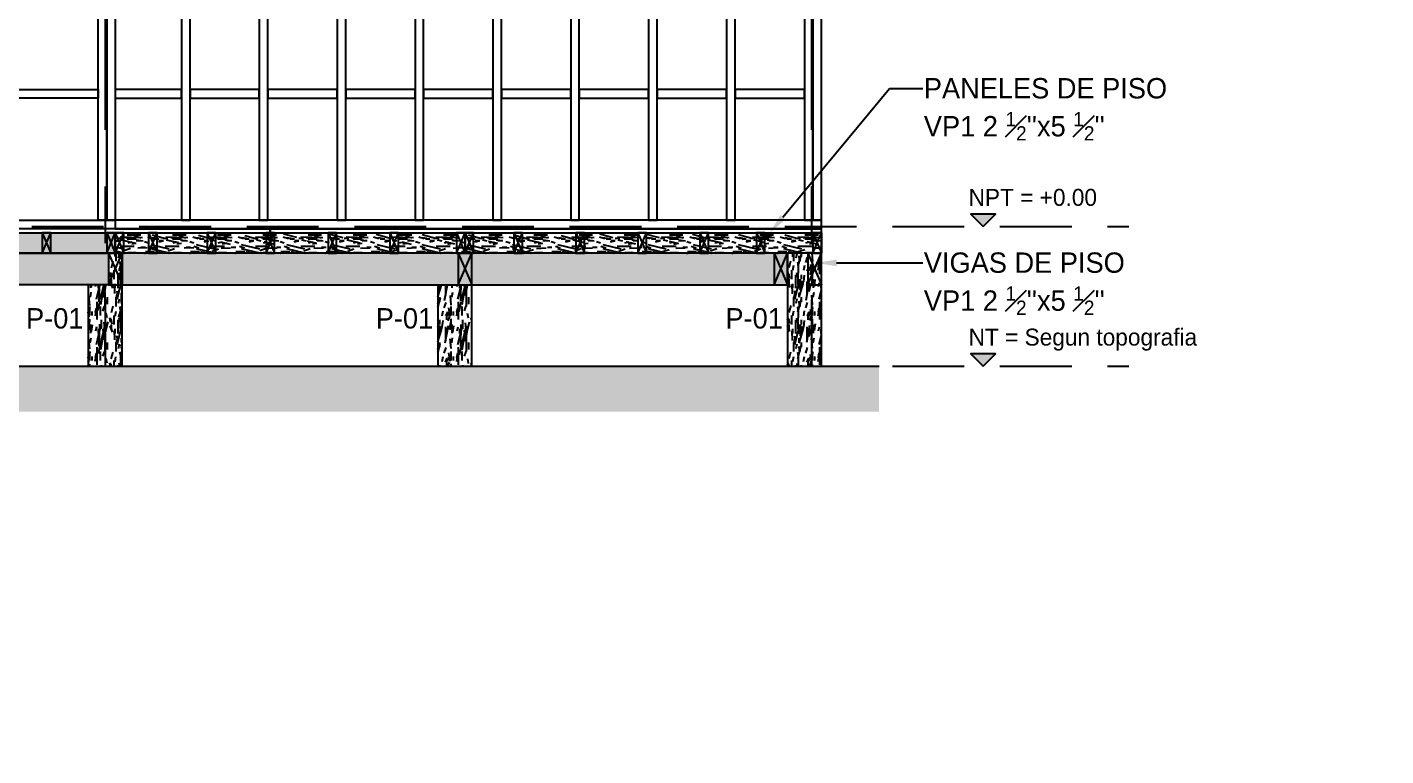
# Model space of a CAD drawing. Header units: millimetres. Extents: x 19438 to 19711, y 4351 to 4752.
# Drawn here: x 19480.46 to 19486.47, y 4496.23 to 4499.46 of the extents above; entities that cross this region are included whole.
import ezdxf
from ezdxf import colors
from ezdxf.entities.mleader import LeaderData, LeaderLine
from ezdxf.math import Vec2, Vec3

# ---------------------------------------------------------------- set-up
doc = ezdxf.new("R2010")
doc.units = ezdxf.units.MM
doc.set_wipeout_variables(frame=1)
doc.linetypes.add('CENTER', pattern=[2, 1.25, -0.25, 0.25, -0.25])
doc.linetypes.add('HIDDEN2', pattern=[4.7625, 3.175, -1.5875])
for name, color, linetype in [('0 @ 0.5', 7, 'Continuous'), ('cotas', 1, 'Continuous'), ('cotas @ 500', 1, 'Continuous'), ('EJES', 2, 'CENTER'), ('NIVELES', 2, 'Continuous'), ('NIVELES @ 0.5', 2, 'Continuous'), ('PANELES PARED', 2, 'Continuous'), ('PILOTES', 2, 'Continuous'), ('TEXTO @ 0.5', 2, 'Continuous'), ('VIGAS DE PISO', 2, 'Continuous')]:
    doc.layers.add(name, color=color, linetype=linetype)
doc.styles.add('century gothic', font='GOTHIC.TTF')
doc.styles.add('century gothic smc', font='GOTHIC.TTF')
doc.styles.add('COTAS SMC', font='GOTHIC.TTF')
doc.styles.add('NOTAS', font='GOTHIC.TTF')
doc.dimstyles.new('ANOTATIVE 100 SMCONSTRUCCIONES', dxfattribs={"dimscale": 0, "dimtxt": 0.18, "dimasz": 0.15, "dimexe": 0.18, "dimexo": 0.09, "dimgap": 0.1, "dimtad": 1, "dimzin": 0, "dimdsep": 46, "dimtxsty": 'century gothic', "dimblk1": 'FLECHA1', "dimblk2": 'FLECHA1', "dimsah": 1, "dimcen": 0.18, "dimdle": 0.075, "dimclrd": 1, "dimclre": 1, "dimclrt": 2, "dimaunit": 1, "dimadec": 0, "dimazin": 0, "dimtfac": 0.75, "dimtix": 1, "dimtmove": 2, "dimatfit": 3, "dimfxl": 0.09, "dimtvp": 1.5, "dimtfill": 1, "dimtolj": 1, "dimtzin": 0, "dimarcsym": 0})
doc.dimstyles.new('PIES SMCONSTRUCCIONES', dxfattribs={"dimscale": 0, "dimtxt": 0.18, "dimasz": 0.2, "dimexe": 0.18, "dimexo": 0, "dimgap": 0.1, "dimtad": 1, "dimdec": 0, "dimlfac": 39.370079, "dimzin": 0, "dimdsep": 46, "dimlunit": 4, "dimtxsty": 'COTAS SMC', "dimblk1": 'FLECHA1', "dimblk2": 'FLECHA1', "dimsah": 1, "dimcen": 0.2, "dimdle": 0.075, "dimclrd": 1, "dimclre": 1, "dimclrt": 2, "dimaunit": 1, "dimadec": 0, "dimazin": 0, "dimtfac": 0.75, "dimtdec": 0, "dimtix": 1, "dimtmove": 2, "dimatfit": 3, "dimfxl": 0.09, "dimtvp": 1.5, "dimtfill": 1, "dimtolj": 1, "dimtzin": 0, "dimarcsym": 0})
pattern_1 = [(0, (0.142, -6.01274), (0, 0.2), [0.04, -0.16]), (8.9726, (0.144, -6.120745), (1.200000005876, 0.199999525118), [0.0384708, -3.8086058]), (5.7105, (0.142, -6.108745), (1.800000034755, 0.19999710144), [0.0401996, -1.9697752]), (344.5779, (0.142, -6.048745), (2.1999999038893, -0.5999974677634), [0.0601664, -5.9564754]), (353.6599, (0.146, -5.982745), (0.200000063208, 4.086e-07), [0.0362216, -1.7748552]), (345.0686, (0.152, -6.096745), (0.799999998317, -0.199999673879), [0.0310484, -3.0737864]), (348.6901, (0.082, -5.980745), (0.2000000583, 7.413e-08), [0.0815844, -0.9382194]), (5.7105, (0.144, -6.138745), (1.800000034755, 0.19999710144), [0.0200998, -1.989875]), (0, (0.142, -6.05474), (0, 0.2), [0.02, -0.18]), (0, (0.102, -6.03074), (0, 0.2), [0.06, -0.14]), (11.3099, (0.142, -6.000745), (0.79999995433, 0.19999948721), [0.020396, -0.9994078]), (2.7263, (0.122, -6.074745), (4.0000000589947, 0.1999992035454), [0.0420476, -4.1627116]), (352.4054, (0.132, -6.080745), (1.599999971597, -0.19999873671), [0.0302654, -2.9962834]), (0, (0.122, -6.15674), (0, 0.2), [0.04, -0.16]), (358.8309, (0.102, -6.1667448), (0.2000000366479, 1.5360345e-07), [0.0980204, -9.70402]), (0, (0.102, -6.01674), (0, 0.2), [0.02, -0.18]), (0, (0.122, -6.00074), (0, 0.2), [0.02, -0.18]), (0, (0.032, -5.98274), (0, 0.2), [0.03, -0.17]), (350.5377, (0.086, -5.972745), (0.200000015444, 7.752e-08), [0.0608276, -1.1557248]), (0, (0.022, -5.97274), (0, 0.2), [0.04, -0.16]), (0, (0, -6.15274), (0, 0.2), [0.022, -0.178]), (0, (0.102, -6.14274), (0, 0.2), [0.02, -0.18]), (0, (0, -6.13674), (0, 0.2), [0.042, -0.158]), (5.4403, (0.102, -6.124745), (1.9999999402303, 0.199998956714), [0.04219, -4.1768144]), (0, (0.104, -6.10874), (0, 0.2), [0.038, -0.162]), (0, (0, -6.10474), (0, 0.2), [0.022, -0.178]), (358.8309, (0.024, -6.0727448), (0.2000000366479, 1.5360345e-07), [0.0980204, -9.70402]), (0, (0.042, -6.05474), (0, 0.2), [0.02, -0.18]), (0, (0.022, -6.04874), (0, 0.2), [0.02, -0.18]), (0, (0.102, -6.04874), (0, 0.2), [0.04, -0.16]), (0, (0.062, -6.04474), (0, 0.2), [0.02, -0.18]), (0, (0.022, -6.02074), (0, 0.2), [0.04, -0.16]), (19.6538, (0.076, -6.104745), (2.200000050424, 0.79999891494), [0.0297322, -2.9434812]), (11.3099, (0.042, -6.048745), (0.79999995433, 0.19999948721), [0.020396, -0.9994078]), (11.3099, (0.122, -6.058745), (0.79999995433, 0.19999948721), [0.020396, -0.9994078]), (5.7105, (0.062, -5.982745), (1.800000034755, 0.19999710144), [0.0200998, -1.989875]), (349.6952, (0, -5.968745), (1.199999995396, -0.19999893933), [0.0223606, -2.213707]), (348.6901, (0.022, -6.152745), (0.2000000583, 7.413e-08), [0.020396, -0.9994078]), (90, (0.042, -6.15674), (-0.2, 1e-17), [0, -0.2]), (346.6076, (0, -6.044745), (3.400000044994, -0.7999939065965), [0.043174, -4.2742308]), (11.3099, (0.122, -6.016745), (0.79999995433, 0.19999948721), [0.020396, -0.9994078]), (10.3048, (0.122, -6.142745), (0.999999957606, 0.199999208868), [0.0223606, -2.213707]), (348.6901, (0.062, -6.054745), (0.2000000583, 7.413e-08), [0.020396, -0.9994078]), (348.6901, (0.082, -6.044745), (0.2000000583, 7.413e-08), [0.020396, -0.9994078]), (341.5651, (0, -6.064745), (0.19999995825, 2.3367e-07), [0.0252982, -0.6071572]), (345.9638, (0.022, -5.996745), (0.19999992115, 2.4875e-07), [0.0824622, -0.7421588]), (343.3008, (0.062, -5.982745), (1.399999991533, -0.39999874641), [0.0626418, -2.025419]), (0, (0.062, -5.97274), (0, 0.2), [0.024, -0.176]), (345.9638, (0.042, -6.136745), (0.19999992115, 2.4875e-07), [0.0824622, -0.7421588]), (345.9638, (0.022, -6.122745), (0.19999992115, 2.4875e-07), [0.0824622, -0.7421588]), (345.9638, (0.022, -6.104745), (0.19999992115, 2.4875e-07), [0.0824622, -0.7421588]), (349.6952, (0, -6.016745), (1.199999995396, -0.19999893933), [0.0223606, -2.213707]), (345.9638, (0.062, -6.020745), (0.19999992115, 2.4875e-07), [0.041231, -0.78339]), (349.6952, (0, -6.080745), (1.199999995396, -0.19999893933), [0.0223606, -2.213707]), (357.6141, (0.104, -6.094745), (0.199999989185, 2.452822e-07), [0.0480416, -4.756123]), (349.6952, (0.082, -6.058745), (1.199999995396, -0.19999893933), [0.0223606, -2.213707]), (12.5288, (0.104, -6.062745), (0.800000095695, 0.199999860747), [0.018439, -1.8254698]), (349.5626, (0, -6.090745), (2.199999936494, -0.3999970687047), [0.0772788, -7.650591]), (351.8699, (0.076, -6.104745), (0.199999892184, -4.835e-08), [0.0282842, -1.3859292]), (4.7636, (0.022, -6.084745), (2.199999989955, 0.199998289923), [0.0481664, -2.3601524]), (0, (0.07, -6.08074), (0, 0.2), [0.062, -0.138]), (344.7449, (0, -5.990745), (0.799999942428, -0.199999664289), [0.0228036, -2.2575472]), (350.5377, (0.042, -6.156745), (0.200000015444, 7.752e-08), [0.0608276, -1.1557248]), (340.0169, (0, -6.114745), (0.599999976081, -0.19999986488), [0.0234094, -2.3175304]), (0, (0.162, -5.99674), (0, 0.2), [0.01, -0.19]), (0, (0.162, -6.08474), (0, 0.2), [0.02, -0.18]), (11.3099, (0.162, -6.156745), (0.79999995433, 0.19999948721), [0.020396, -0.9994078]), (0, (0.164, -6.13674), (0, 0.2), [0.036, -0.164]), (343.3008, (0.162, -6.030745), (1.399999991533, -0.39999874641), [0.0208806, -2.0671802]), (348.0207, (0.164, -6.072745), (3.7999999222511, -0.8002195416064), [0.0368014, -6.7101288]), (90, (0.162, -6.15674), (-0.2, 1e-17), [0, -0.2]), (0, (0.182, -6.15274), (0, 0.2), [0.018, -0.182]), (0, (0.182, -6.11474), (0, 0.2), [0.018, -0.182]), (0, (0.182, -6.10474), (0, 0.2), [0.018, -0.182]), (336.0376, (0.182, -6.036745), (1.400000005486, -0.599997330343), [0.0196978, -1.9500724]), (348.5163, (0.182, -6.0127448), (0.99999999677376, -0.2000310941214), [0.0183676, -13.043105]), (341.5651, (0.182, -6.084745), (0.19999995825, 2.3367e-07), [0.0189736, -0.6134816]), (347.4712, (0.182, -5.986745), (1.000000064082, -0.19999992061), [0.018439, -1.8254698])]
pattern_2 = [(0, (0.142, 0.156), (0, 0.2), [0.04, -0.16]), (8.9726, (0.144, 0.048), (1.200000005876, 0.199999525118), [0.0384708, -3.8086058]), (5.7105, (0.142, 0.06), (1.800000034755, 0.19999710144), [0.0401996, -1.9697752]), (344.5779, (0.142, 0.12), (2.1999999038893, -0.5999974677634), [0.0601664, -5.9564754]), (353.6599, (0.146, 0.186), (0.200000063208, 4.086e-07), [0.0362216, -1.7748552]), (345.0686, (0.152, 0.072), (0.799999998317, -0.199999673879), [0.0310484, -3.0737864]), (348.6901, (0.082, 0.188), (0.2000000583, 7.413e-08), [0.0815844, -0.9382194]), (5.7105, (0.144, 0.03), (1.800000034755, 0.19999710144), [0.0200998, -1.989875]), (0, (0.142, 0.114), (0, 0.2), [0.02, -0.18]), (0, (0.102, 0.138), (0, 0.2), [0.06, -0.14]), (11.3099, (0.142, 0.168), (0.79999995433, 0.19999948721), [0.020396, -0.9994078]), (2.7263, (0.122, 0.094), (4.0000000589947, 0.1999992035454), [0.0420476, -4.1627116]), (352.4054, (0.132, 0.088), (1.599999971597, -0.19999873671), [0.0302654, -2.9962834]), (0, (0.122, 0.012), (0, 0.2), [0.04, -0.16]), (358.8309, (0.102, 0.002), (0.2000000366479, 1.5360345e-07), [0.0980204, -9.70402]), (0, (0.102, 0.152), (0, 0.2), [0.02, -0.18]), (0, (0.122, 0.168), (0, 0.2), [0.02, -0.18]), (0, (0.032, 0.186), (0, 0.2), [0.03, -0.17]), (350.5377, (0.086, 0.196), (0.200000015444, 7.752e-08), [0.0608276, -1.1557248]), (0, (0.022, 0.196), (0, 0.2), [0.04, -0.16]), (0, (0, 0.016), (0, 0.2), [0.022, -0.178]), (0, (0.102, 0.026), (0, 0.2), [0.02, -0.18]), (0, (0, 0.032), (0, 0.2), [0.042, -0.158]), (5.4403, (0.102, 0.044), (1.9999999402303, 0.199998956714), [0.04219, -4.1768144]), (0, (0.104, 0.06), (0, 0.2), [0.038, -0.162]), (0, (0, 0.064), (0, 0.2), [0.022, -0.178]), (358.8309, (0.024, 0.096), (0.2000000366479, 1.5360345e-07), [0.0980204, -9.70402]), (0, (0.042, 0.114), (0, 0.2), [0.02, -0.18]), (0, (0.022, 0.12), (0, 0.2), [0.02, -0.18]), (0, (0.102, 0.12), (0, 0.2), [0.04, -0.16]), (0, (0.062, 0.124), (0, 0.2), [0.02, -0.18]), (0, (0.022, 0.148), (0, 0.2), [0.04, -0.16]), (19.6538, (0.076, 0.064), (2.200000050424, 0.79999891494), [0.0297322, -2.9434812]), (11.3099, (0.042, 0.12), (0.79999995433, 0.19999948721), [0.020396, -0.9994078]), (11.3099, (0.122, 0.11), (0.79999995433, 0.19999948721), [0.020396, -0.9994078]), (5.7105, (0.062, 0.186), (1.800000034755, 0.19999710144), [0.0200998, -1.989875]), (349.6952, (0, 0.2), (1.199999995396, -0.19999893933), [0.0223606, -2.213707]), (348.6901, (0.022, 0.016), (0.2000000583, 7.413e-08), [0.020396, -0.9994078]), (90, (0.042, 0.012), (-0.2, 1e-17), [0, -0.2]), (346.6076, (0, 0.124), (3.400000044994, -0.7999939065965), [0.043174, -4.2742308]), (11.3099, (0.122, 0.152), (0.79999995433, 0.19999948721), [0.020396, -0.9994078]), (10.3048, (0.122, 0.026), (0.999999957606, 0.199999208868), [0.0223606, -2.213707]), (348.6901, (0.062, 0.114), (0.2000000583, 7.413e-08), [0.020396, -0.9994078]), (348.6901, (0.082, 0.124), (0.2000000583, 7.413e-08), [0.020396, -0.9994078]), (341.5651, (0, 0.104), (0.19999995825, 2.3367e-07), [0.0252982, -0.6071572]), (345.9638, (0.022, 0.172), (0.19999992115, 2.4875e-07), [0.0824622, -0.7421588]), (343.3008, (0.062, 0.186), (1.399999991533, -0.39999874641), [0.0626418, -2.025419]), (0, (0.062, 0.196), (0, 0.2), [0.024, -0.176]), (345.9638, (0.042, 0.032), (0.19999992115, 2.4875e-07), [0.0824622, -0.7421588]), (345.9638, (0.022, 0.046), (0.19999992115, 2.4875e-07), [0.0824622, -0.7421588]), (345.9638, (0.022, 0.064), (0.19999992115, 2.4875e-07), [0.0824622, -0.7421588]), (349.6952, (0, 0.152), (1.199999995396, -0.19999893933), [0.0223606, -2.213707]), (345.9638, (0.062, 0.148), (0.19999992115, 2.4875e-07), [0.041231, -0.78339]), (349.6952, (0, 0.088), (1.199999995396, -0.19999893933), [0.0223606, -2.213707]), (357.6141, (0.104, 0.074), (0.199999989185, 2.452822e-07), [0.0480416, -4.756123]), (349.6952, (0.082, 0.11), (1.199999995396, -0.19999893933), [0.0223606, -2.213707]), (12.5288, (0.104, 0.106), (0.800000095695, 0.199999860747), [0.018439, -1.8254698]), (349.5626, (0, 0.078), (2.199999936494, -0.3999970687047), [0.0772788, -7.650591]), (351.8699, (0.076, 0.064), (0.199999892184, -4.835e-08), [0.0282842, -1.3859292]), (4.7636, (0.022, 0.084), (2.199999989955, 0.199998289923), [0.0481664, -2.3601524]), (0, (0.07, 0.088), (0, 0.2), [0.062, -0.138]), (344.7449, (0, 0.178), (0.799999942428, -0.199999664289), [0.0228036, -2.2575472]), (350.5377, (0.042, 0.012), (0.200000015444, 7.752e-08), [0.0608276, -1.1557248]), (340.0169, (0, 0.054), (0.599999976081, -0.19999986488), [0.0234094, -2.3175304]), (0, (0.162, 0.172), (0, 0.2), [0.01, -0.19]), (0, (0.162, 0.084), (0, 0.2), [0.02, -0.18]), (11.3099, (0.162, 0.012), (0.79999995433, 0.19999948721), [0.020396, -0.9994078]), (0, (0.164, 0.032), (0, 0.2), [0.036, -0.164]), (343.3008, (0.162, 0.138), (1.399999991533, -0.39999874641), [0.0208806, -2.0671802]), (348.0207, (0.164, 0.096), (3.7999999222511, -0.8002195416064), [0.0368014, -6.7101288]), (90, (0.162, 0.012), (-0.2, 1e-17), [0, -0.2]), (0, (0.182, 0.016), (0, 0.2), [0.018, -0.182]), (0, (0.182, 0.054), (0, 0.2), [0.018, -0.182]), (0, (0.182, 0.064), (0, 0.2), [0.018, -0.182]), (336.0376, (0.182, 0.132), (1.400000005486, -0.599997330343), [0.0196978, -1.9500724]), (348.5163, (0.182, 0.156), (0.99999999677376, -0.2000310941214), [0.0183676, -13.043105]), (341.5651, (0.182, 0.084), (0.19999995825, 2.3367e-07), [0.0189736, -0.6134816]), (347.4712, (0.182, 0.182), (1.000000064082, -0.19999992061), [0.018439, -1.8254698])]

# ---------------------------------------------------------------- blocks, each defined once
blk = doc.blocks.new('FLECHA1')
at = {"color": 4}
blk.add_line((-0.246176, -0.248081), (0.248081, 0.25), dxfattribs=at)
at = {"color": 1}
blk.add_line((-1, 0), (0.496162, 0), dxfattribs=at)
blk = doc.blocks.new('*D405')
at = {"layer": 'cotas', "color": 1, "lineweight": -2, "transparency": 16777216}
for p, q in [((19614.326, 4625.8448), (19614.326, 4700.8448)), ((19570.9836, 4550.8448), (19524.326, 4550.8448)), ((19614.326, 4548.4298), (19614.326, 4550.8448)), ((19570.5339, 4548.4298), (19524.326, 4548.4298)), ((19614.326, 4473.4298), (19614.326, 4398.4298))]:
    blk.add_line(p, q, dxfattribs=at)
at = {"layer": 'Defpoints', "color": 0, "transparency": 16777216}
for p in [(19614.326, 4550.8448), (19615.9836, 4550.8448), (19615.5339, 4548.4298)]:
    blk.add_point(p, dxfattribs=at)
at = {"layer": 'cotas', "color": 1, "lineweight": -2, "transparency": 16777216, "xscale": 75, "yscale": 75, "zscale": 75}
for p, rotation in [((19614.326, 4550.8448), 270), ((19614.326, 4548.4298), 90)]:
    blk.add_blockref('FLECHA1', p, dxfattribs=dict(at, rotation=rotation))
at = {"layer": 'cotas', "color": 2, "transparency": 16777216, "insert": (19517.3376, 4549.6373), "char_height": 90, "attachment_point": 5, "rotation": 90, "style": 'century gothic', "bg_fill": 3, "box_fill_scale": 1.1, "bg_fill_color": 256, "bg_fill_true_color": 13158600, "bg_fill_transparency": 0}
blk.add_mtext('\\A1;2.42', dxfattribs=at)
blk = doc.blocks.new('*D460')
at = {"layer": 'cotas', "color": 1, "lineweight": -2, "transparency": 16777216}
for p, q in [((19620.0128, 4651.7533), (19620.0128, 4751.7533)), ((19620.4168, 4551.7533), (19530.0128, 4551.7533)), ((19620.0128, 4550.5333), (19620.0128, 4551.7533)), ((19620.4168, 4550.5333), (19530.0128, 4550.5333)), ((19620.0128, 4450.5333), (19620.0128, 4350.5333))]:
    blk.add_line(p, q, dxfattribs=at)
at = {"layer": 'Defpoints', "color": 0, "transparency": 16777216}
for p in [(19620.0128, 4551.7533), (19620.4168, 4551.7533), (19620.4168, 4550.5333)]:
    blk.add_point(p, dxfattribs=at)
at = {"layer": 'cotas', "color": 1, "lineweight": -2, "transparency": 16777216, "xscale": 100, "yscale": 100, "zscale": 100}
for p, rotation in [((19620.0128, 4551.7533), 270), ((19620.0128, 4550.5333), 90)]:
    blk.add_blockref('FLECHA1', p, dxfattribs=dict(at, rotation=rotation))
at = {"layer": 'cotas', "color": 2, "transparency": 16777216, "insert": (19523.8809, 4551.1433), "char_height": 90, "attachment_point": 5, "rotation": 90, "style": 'COTAS SMC', "bg_fill": 3, "box_fill_scale": 1.1, "bg_fill_color": 256, "bg_fill_true_color": 13158600, "bg_fill_transparency": 0}
blk.add_mtext("\\A1;4'", dxfattribs=at)
blk = doc.blocks.new('IKK')
at = {"layer": 'PANELES PARED', "color": 250}
for points in [[(19489.2275, 4507.0963), (19489.2275, 4507.1343), (19486.1013, 4507.1343), (19486.1013, 4507.0963)], [(19486.394, 4504.7723), (19486.432, 4504.7723), (19486.432, 4507.0963), (19486.394, 4507.0963)], [(19486.7387, 4504.7723), (19486.7767, 4504.7723), (19486.7767, 4507.0963), (19486.7387, 4507.0963)], [(19487.0833, 4504.7723), (19487.1213, 4504.7723), (19487.1213, 4507.0963), (19487.0833, 4507.0963)], [(19487.428, 4504.7723), (19487.466, 4504.7723), (19487.466, 4507.0963), (19487.428, 4507.0963)], [(19487.7727, 4504.7723), (19487.8107, 4504.7723), (19487.8107, 4507.0963), (19487.7727, 4507.0963)], [(19488.1174, 4504.7723), (19488.1554, 4504.7723), (19488.1554, 4507.0963), (19488.1174, 4507.0963)], [(19488.4621, 4504.7723), (19488.5001, 4504.7723), (19488.5001, 4507.0963), (19488.4621, 4507.0963)], [(19488.8068, 4504.7723), (19488.8448, 4504.7723), (19488.8448, 4507.0963), (19488.8068, 4507.0963)], [(19489.1515, 4504.7723), (19489.1895, 4504.7723), (19489.1895, 4507.0963), (19489.1515, 4507.0963)], [(19489.1895, 4504.7723), (19489.2275, 4504.7723), (19489.2275, 4507.0963), (19489.1895, 4507.0963)], [(19486.394, 4506.4936), (19486.394, 4506.5316), (19486.1013, 4506.5316), (19486.1013, 4506.4936)], [(19486.7387, 4506.4936), (19486.7387, 4506.5316), (19486.432, 4506.5316), (19486.432, 4506.4936)], [(19487.0833, 4506.4936), (19487.0833, 4506.5316), (19486.7767, 4506.5316), (19486.7767, 4506.4936)], [(19487.428, 4506.4936), (19487.428, 4506.5316), (19487.1213, 4506.5316), (19487.1213, 4506.4936)], [(19487.7727, 4506.4936), (19487.7727, 4506.5316), (19487.466, 4506.5316), (19487.466, 4506.4936)], [(19488.1174, 4506.4936), (19488.1174, 4506.5316), (19487.8107, 4506.5316), (19487.8107, 4506.4936)], [(19488.4621, 4506.4936), (19488.4621, 4506.5316), (19488.1554, 4506.5316), (19488.1554, 4506.4936)], [(19488.8068, 4506.4936), (19488.8068, 4506.5316), (19488.5001, 4506.5316), (19488.5001, 4506.4936)], [(19489.1515, 4506.4936), (19489.1515, 4506.5316), (19488.8448, 4506.5316), (19488.8448, 4506.4936)], [(19486.394, 4505.8909), (19486.394, 4505.9289), (19486.1013, 4505.9289), (19486.1013, 4505.8909)], [(19486.7387, 4505.8909), (19486.7387, 4505.9289), (19486.432, 4505.9289), (19486.432, 4505.8909)], [(19487.0833, 4505.8909), (19487.0833, 4505.9289), (19486.7767, 4505.9289), (19486.7767, 4505.8909)], [(19487.428, 4505.8909), (19487.428, 4505.9289), (19487.1213, 4505.9289), (19487.1213, 4505.8909)], [(19487.7727, 4505.8909), (19487.7727, 4505.9289), (19487.466, 4505.9289), (19487.466, 4505.8909)], [(19488.1174, 4505.8909), (19488.1174, 4505.9289), (19487.8107, 4505.9289), (19487.8107, 4505.8909)], [(19488.4621, 4505.8909), (19488.4621, 4505.9289), (19488.1554, 4505.9289), (19488.1554, 4505.8909)], [(19488.8068, 4505.8909), (19488.8068, 4505.9289), (19488.5001, 4505.9289), (19488.5001, 4505.8909)], [(19489.1515, 4505.8909), (19489.1515, 4505.9289), (19488.8448, 4505.9289), (19488.8448, 4505.8909)], [(19486.394, 4505.3126), (19486.394, 4505.3506), (19486.1013, 4505.3506), (19486.1013, 4505.3126)], [(19486.7387, 4505.3126), (19486.7387, 4505.3506), (19486.432, 4505.3506), (19486.432, 4505.3126)], [(19487.0833, 4505.3126), (19487.0833, 4505.3506), (19486.7767, 4505.3506), (19486.7767, 4505.3126)], [(19487.428, 4505.3126), (19487.428, 4505.3506), (19487.1213, 4505.3506), (19487.1213, 4505.3126)], [(19487.7727, 4505.3126), (19487.7727, 4505.3506), (19487.466, 4505.3506), (19487.466, 4505.3126)], [(19488.1174, 4505.3126), (19488.1174, 4505.3506), (19487.8107, 4505.3506), (19487.8107, 4505.3126)], [(19488.4621, 4505.3126), (19488.4621, 4505.3506), (19488.1554, 4505.3506), (19488.1554, 4505.3126)], [(19488.8068, 4505.3126), (19488.8068, 4505.3506), (19488.5001, 4505.3506), (19488.5001, 4505.3126)], [(19489.1515, 4505.3126), (19489.1515, 4505.3506), (19488.8448, 4505.3506), (19488.8448, 4505.3126)], [(19489.2275, 4504.7343), (19489.2275, 4504.7723), (19486.1013, 4504.7723), (19486.1013, 4504.7343)]]:
    blk.add_lwpolyline(points, close=True, dxfattribs=at)
blk = doc.blocks.new('P01')
h = blk.add_hatch()
h.set_pattern_fill('MADERA_03', color=250, scale=0.2, angle=90, pattern_type=2)
h.set_pattern_definition([(90, (-0.156, 0.142), (-0.2, 1e-17), [0.04, -0.16]), (98.9726, (-0.048, 0.144), (-0.199999525118, 1.200000005876), [0.0384708, -3.8086058]), (95.7105, (-0.06, 0.142), (-0.19999710144, 1.800000034755), [0.0401996, -1.9697752]), (74.5779, (-0.12, 0.142), (0.5999974677634, 2.1999999038893), [0.0601664, -5.9564754]), (83.6599, (-0.186, 0.146), (-4.086e-07, 0.200000063208), [0.0362216, -1.7748552]), (75.0686, (-0.072, 0.152), (0.199999673879, 0.799999998317), [0.0310484, -3.0737864]), (78.6901, (-0.188, 0.082), (-7.413e-08, 0.2000000583), [0.0815844, -0.9382194]), (95.7105, (-0.03, 0.144), (-0.19999710144, 1.800000034755), [0.0200998, -1.989875]), (90, (-0.114, 0.142), (-0.2, 1e-17), [0.02, -0.18]), (90, (-0.138, 0.102), (-0.2, 1e-17), [0.06, -0.14]), (101.3099, (-0.168, 0.142), (-0.19999948721, 0.79999995433), [0.020396, -0.9994078]), (92.7263, (-0.094, 0.122), (-0.1999992035454, 4.0000000589947), [0.0420476, -4.1627116]), (82.4054, (-0.088, 0.132), (0.19999873671, 1.599999971597), [0.0302654, -2.9962834]), (90, (-0.012, 0.122), (-0.2, 1e-17), [0.04, -0.16]), (88.8309, (-0.002, 0.102), (-1.5360345e-07, 0.2000000366479), [0.0980204, -9.70402]), (90, (-0.152, 0.102), (-0.2, 1e-17), [0.02, -0.18]), (90, (-0.168, 0.122), (-0.2, 1e-17), [0.02, -0.18]), (90, (-0.186, 0.032), (-0.2, 1e-17), [0.03, -0.17]), (80.5377, (-0.196, 0.086), (-7.752e-08, 0.200000015444), [0.0608276, -1.1557248]), (90, (-0.196, 0.022), (-0.2, 1e-17), [0.04, -0.16]), (90, (-0.016, 1e-18), (-0.2, 1e-17), [0.022, -0.178]), (90, (-0.026, 0.102), (-0.2, 1e-17), [0.02, -0.18]), (90, (-0.032, 2e-18), (-0.2, 1e-17), [0.042, -0.158]), (95.4403, (-0.044, 0.102), (-0.199998956714, 1.9999999402303), [0.04219, -4.1768144]), (90, (-0.06, 0.104), (-0.2, 1e-17), [0.038, -0.162]), (90, (-0.064, 4e-18), (-0.2, 1e-17), [0.022, -0.178]), (88.8309, (-0.096, 0.024), (-1.5360345e-07, 0.2000000366479), [0.0980204, -9.70402]), (90, (-0.114, 0.042), (-0.2, 1e-17), [0.02, -0.18]), (90, (-0.12, 0.022), (-0.2, 1e-17), [0.02, -0.18]), (90, (-0.12, 0.102), (-0.2, 1e-17), [0.04, -0.16]), (90, (-0.124, 0.062), (-0.2, 1e-17), [0.02, -0.18]), (90, (-0.148, 0.022), (-0.2, 1e-17), [0.04, -0.16]), (109.6538, (-0.064, 0.076), (-0.79999891494, 2.200000050424), [0.0297322, -2.9434812]), (101.3099, (-0.12, 0.042), (-0.19999948721, 0.79999995433), [0.020396, -0.9994078]), (101.3099, (-0.11, 0.122), (-0.19999948721, 0.79999995433), [0.020396, -0.9994078]), (95.7105, (-0.186, 0.062), (-0.19999710144, 1.800000034755), [0.0200998, -1.989875]), (79.6952, (-0.2, 1e-17), (0.19999893933, 1.199999995396), [0.0223606, -2.213707]), (78.6901, (-0.016, 0.022), (-7.413e-08, 0.2000000583), [0.020396, -0.9994078]), (180, (-0.012, 0.042), (-2e-17, -0.2), [0, -0.2]), (76.6076, (-0.124, 8e-18), (0.7999939065965, 3.400000044994), [0.043174, -4.2742308]), (101.3099, (-0.152, 0.122), (-0.19999948721, 0.79999995433), [0.020396, -0.9994078]), (100.3048, (-0.026, 0.122), (-0.199999208868, 0.999999957606), [0.0223606, -2.213707]), (78.6901, (-0.114, 0.062), (-7.413e-08, 0.2000000583), [0.020396, -0.9994078]), (78.6901, (-0.124, 0.082), (-7.413e-08, 0.2000000583), [0.020396, -0.9994078]), (71.5651, (-0.104, 6e-18), (-2.3367e-07, 0.19999995825), [0.0252982, -0.6071572]), (75.9638, (-0.172, 0.022), (-2.4875e-07, 0.19999992115), [0.0824622, -0.7421588]), (73.3008, (-0.186, 0.062), (0.39999874641, 1.399999991533), [0.0626418, -2.025419]), (90, (-0.196, 0.062), (-0.2, 1e-17), [0.024, -0.176]), (75.9638, (-0.032, 0.042), (-2.4875e-07, 0.19999992115), [0.0824622, -0.7421588]), (75.9638, (-0.046, 0.022), (-2.4875e-07, 0.19999992115), [0.0824622, -0.7421588]), (75.9638, (-0.064, 0.022), (-2.4875e-07, 0.19999992115), [0.0824622, -0.7421588]), (79.6952, (-0.152, 9e-18), (0.19999893933, 1.199999995396), [0.0223606, -2.213707]), (75.9638, (-0.148, 0.062), (-2.4875e-07, 0.19999992115), [0.041231, -0.78339]), (79.6952, (-0.088, 5e-18), (0.19999893933, 1.199999995396), [0.0223606, -2.213707]), (87.6141, (-0.074, 0.104), (-2.452822e-07, 0.199999989185), [0.0480416, -4.756123]), (79.6952, (-0.11, 0.082), (0.19999893933, 1.199999995396), [0.0223606, -2.213707]), (102.5288, (-0.106, 0.104), (-0.199999860747, 0.800000095695), [0.018439, -1.8254698]), (79.5626, (-0.078, 5e-18), (0.3999970687047, 2.199999936494), [0.0772788, -7.650591]), (81.8699, (-0.064, 0.076), (4.835e-08, 0.199999892184), [0.0282842, -1.3859292]), (94.7636, (-0.084, 0.022), (-0.199998289923, 2.199999989955), [0.0481664, -2.3601524]), (90, (-0.088, 0.07), (-0.2, 1e-17), [0.062, -0.138]), (74.7449, (-0.178, 1e-17), (0.199999664289, 0.799999942428), [0.0228036, -2.2575472]), (80.5377, (-0.012, 0.042), (-7.752e-08, 0.200000015444), [0.0608276, -1.1557248]), (70.0169, (-0.054, 3e-18), (0.19999986488, 0.599999976081), [0.0234094, -2.3175304]), (90, (-0.172, 0.162), (-0.2, 1e-17), [0.01, -0.19]), (90, (-0.084, 0.162), (-0.2, 1e-17), [0.02, -0.18]), (101.3099, (-0.012, 0.162), (-0.19999948721, 0.79999995433), [0.020396, -0.9994078]), (90, (-0.032, 0.164), (-0.2, 1e-17), [0.036, -0.164]), (73.3008, (-0.138, 0.162), (0.39999874641, 1.399999991533), [0.0208806, -2.0671802]), (78.0207, (-0.096, 0.164), (0.8002195416064, 3.7999999222511), [0.0368014, -6.7101288]), (180, (-0.012, 0.162), (-2e-17, -0.2), [0, -0.2]), (90, (-0.016, 0.182), (-0.2, 1e-17), [0.018, -0.182]), (90, (-0.054, 0.182), (-0.2, 1e-17), [0.018, -0.182]), (90, (-0.064, 0.182), (-0.2, 1e-17), [0.018, -0.182]), (66.0376, (-0.132, 0.182), (0.599997330343, 1.400000005486), [0.0196978, -1.9500724]), (78.5163, (-0.156, 0.182), (0.2000310941214, 0.99999999677376), [0.0183676, -13.043105]), (71.5651, (-0.084, 0.182), (-2.3367e-07, 0.19999995825), [0.0189736, -0.6134816]), (77.4712, (-0.182, 0.182), (0.19999992061, 1.000000064082), [0.018439, -1.8254698])])
h.paths.add_polyline_path([(19444.003, 4504.1263), (19444.153, 4504.1263), (19444.153, 4504.6263), (19444.003, 4504.6263)])
blk.add_lwpolyline([(19444.003, 4504.1263), (19444.153, 4504.1263), (19444.153, 4504.6263), (19444.003, 4504.6263)], close=True)
blk = doc.blocks.new('PP12')
at = {"layer": 'PANELES PARED'}
for points in [[(19461.4527, 4523.4554), (19461.4527, 4523.4174), (19459.8027, 4523.4174), (19459.8027, 4523.4554)], [(19459.8407, 4521.0934), (19459.8027, 4521.0934), (19459.8027, 4523.4174), (19459.8407, 4523.4174)], [(19460.2342, 4521.0934), (19460.1962, 4521.0934), (19460.1962, 4523.4174), (19460.2342, 4523.4174)], [(19460.6277, 4521.0934), (19460.5897, 4521.0934), (19460.5897, 4523.4174), (19460.6277, 4523.4174)], [(19461.0212, 4521.0934), (19460.9832, 4521.0934), (19460.9832, 4523.4174), (19461.0212, 4523.4174)], [(19461.4147, 4521.0934), (19461.3767, 4521.0934), (19461.3767, 4523.4174), (19461.4147, 4523.4174)], [(19461.4527, 4521.0934), (19461.4147, 4521.0934), (19461.4147, 4523.4174), (19461.4527, 4523.4174)], [(19460.1962, 4522.8527), (19460.1962, 4522.8147), (19459.8407, 4522.8147), (19459.8407, 4522.8527)], [(19460.5897, 4522.8527), (19460.5897, 4522.8147), (19460.2342, 4522.8147), (19460.2342, 4522.8527)], [(19460.9832, 4522.8527), (19460.9832, 4522.8147), (19460.6277, 4522.8147), (19460.6277, 4522.8527)], [(19461.3767, 4522.8527), (19461.3767, 4522.8147), (19461.0212, 4522.8147), (19461.0212, 4522.8527)], [(19460.1962, 4522.25), (19460.1962, 4522.212), (19459.8407, 4522.212), (19459.8407, 4522.25)], [(19460.5897, 4522.25), (19460.5897, 4522.212), (19460.2342, 4522.212), (19460.2342, 4522.25)], [(19460.9832, 4522.25), (19460.9832, 4522.212), (19460.6277, 4522.212), (19460.6277, 4522.25)], [(19461.3767, 4522.25), (19461.3767, 4522.212), (19461.0212, 4522.212), (19461.0212, 4522.25)], [(19460.1962, 4521.6717), (19460.1962, 4521.6337), (19459.8407, 4521.6337), (19459.8407, 4521.6717)], [(19460.5897, 4521.6717), (19460.5897, 4521.6337), (19460.2342, 4521.6337), (19460.2342, 4521.6717)], [(19460.9832, 4521.6717), (19460.9832, 4521.6337), (19460.6277, 4521.6337), (19460.6277, 4521.6717)], [(19461.3767, 4521.6717), (19461.3767, 4521.6337), (19461.0212, 4521.6337), (19461.0212, 4521.6717)], [(19461.4527, 4521.0934), (19461.4527, 4521.0554), (19459.8027, 4521.0554), (19459.8027, 4521.0934)]]:
    blk.add_lwpolyline(points, close=True, dxfattribs=at)
blk = doc.blocks.new('nivel elevacion')
blk.add_hatch(color=250).paths.add_polyline_path([(-0.109, 0.11), (0, 0), (0.109, 0.11)])
blk.add_lwpolyline([(0, 0), (0.109, 0.11), (-0.109, 0.11)], close=True)
blk.add_lwpolyline([(0.109, 0.11), (-0.109, 0.11)])
at = {"style": 'NOTAS'}
blk.add_attdef('ELEVATION', (-0.13, 0.183), '', height=0.15, dxfattribs=at)
blk = doc.blocks.new('*U570')
at = {"layer": 'cotas @ 500'}
dim = blk.add_linear_dim(base=(19614.3260382735, 4550.8448237801), p1=(19615.5338597089, 4548.4298237801), p2=(19615.9836080801, 4550.8448237801), angle=90, dimstyle='ANOTATIVE 100 SMCONSTRUCCIONES', override={"dimscale": 500, "dimtix": 1, "dimtofl": 1, "dimtmove": 1, "dimatfit": 1}, dxfattribs=at)
dim.commit()
dim.dimension.update_dxf_attribs({"geometry": '*D405', "text_midpoint": (19517.3375950376, 4549.6373237801)})
blk = doc.blocks.new('*U572')
at = {"layer": 'cotas @ 500'}
dim = blk.add_linear_dim(base=(19620.0128, 4551.7533), p1=(19620.4168, 4550.5333), p2=(19620.4168, 4551.7533), angle=90, dimstyle='PIES SMCONSTRUCCIONES', override={"dimscale": 500, "dimtix": 1, "dimtofl": 1, "dimtmove": 2, "dimatfit": 3}, dxfattribs=at)
dim.commit()
dim.dimension.update_dxf_attribs({"geometry": '*D460', "text_midpoint": (19523.8809, 4551.1433)})

msp = doc.modelspace()

# ---------------------------------------------------------------- block references
at = {"layer": 'cotas'}
msp.add_blockref('*U570', (0, 0), dxfattribs=at)

# ---------------------------------------------------------------- next in the draw order: block references
msp.add_blockref('*U572', (0, 0), dxfattribs=at)

# ---------------------------------------------------------------- next in the draw order: hatches: boundary and pattern name
h = msp.add_hatch()
h.set_pattern_fill('EARTH', color=8, scale=0.01, angle=45)
h.set_pattern_definition([(45, (29.66276, -6.168745), (7e-18, 0.08980256121), [0.0635, -0.0635]), (45, (29.64592, -6.151907), (7e-18, 0.08980256121), [0.0635, -0.0635]), (45, (29.62908, -6.13507), (7e-18, 0.08980256121), [0.0635, -0.0635]), (135, (29.62908, -6.123843), (-0.08980256121, 7e-18), [0.0635, -0.0635]), (135, (29.64592, -6.107006), (-0.08980256121, 7e-18), [0.0635, -0.0635]), (135, (29.66276, -6.09017), (-0.08980256121, 7e-18), [0.0635, -0.0635])])
h.paths.add_polyline_path([(19484.2307, 4497.7575), (19484.2307, 4497.9575), (19473.4408, 4497.9575), (19473.4408, 4497.7575)])

# ---------------------------------------------------------------- next in the draw order: linework, layer by layer
at = {"color": 5}
msp.add_line((19473.4408, 4497.9575), (19484.2307, 4497.9575), dxfattribs=at)
at = {"color": 1}
for points in [[(19479.0957, 4498.5655), (19479.0957, 4498.5475), (19481.5357, 4498.5475), (19481.5357, 4498.5655)], [(19481.5357, 4498.5655), (19481.5357, 4498.5475), (19483.9757, 4498.5475), (19483.9757, 4498.5655)]]:
    msp.add_lwpolyline(points, close=True, dxfattribs=at)
at = {"layer": 'EJES', "color": 1}
msp.add_line((19483.9307, 4502.2527), (19483.9307, 4497.9575), dxfattribs=at)
at = {"layer": 'NIVELES', "color": 1, "linetype": 'HIDDEN2', "ltscale": 0.1}
for p, q in [((19473.3357, 4498.5755), (19485.3357, 4498.5755)), ((19473.3357, 4497.9575), (19485.3357, 4497.9575))]:
    msp.add_line(p, q, dxfattribs=at)
at = {"layer": 'VIGAS DE PISO'}
for p, q in [((19483.9377, 4498.5475), (19483.9757, 4498.4575)), ((19483.9377, 4498.4575), (19483.9757, 4498.5475)), ((19483.9157, 4498.4575), (19483.9757, 4498.3175)), ((19483.9157, 4498.3175), (19483.9757, 4498.4575))]:
    msp.add_line(p, q, dxfattribs=at)
for points in [[(19483.9377, 4498.5475), (19483.9377, 4498.4575), (19483.9757, 4498.4575), (19483.9757, 4498.5475)], [(19483.9157, 4498.3175), (19483.9757, 4498.3175), (19483.9757, 4498.4575), (19483.9157, 4498.4575)]]:
    msp.add_lwpolyline(points, close=True, dxfattribs=at)

# ---------------------------------------------------------------- next in the draw order: block references
for name, p in [('PP12', (19.3968, -22.4899)), ('IKK', (-5.2518, -6.1687))]:
    msp.add_blockref(name, p)
at = {"layer": 'NIVELES @ 0.5'}
ref = msp.add_blockref('nivel elevacion', (19484.6917, 4498.5755), dxfattribs=dict(at, xscale=0.5, yscale=0.5, zscale=0.5))
ref.add_attrib('ELEVATION', 'NPT = +0.00', (19484.6267, 4498.6671), dxfattribs={"layer": '0', "color": 0, "height": 0.075, "style": 'century gothic smc'})
ref = msp.add_blockref('nivel elevacion', (19484.6917, 4497.9575), dxfattribs=dict(at, xscale=0.5, yscale=0.5, zscale=0.5))
ref.add_attrib('ELEVATION', 'NT = Segun topografia', (19484.6267, 4498.0491), dxfattribs={"layer": '0', "color": 0, "height": 0.075, "style": 'century gothic smc'})
at = {"layer": 'PILOTES'}
for p in [(36.7265, -6.1687), (38.2746, -6.1687), (39.8227, -6.1687)]:
    msp.add_blockref('P01', p, dxfattribs=at)

# ---------------------------------------------------------------- next in the draw order: texts
at = {"layer": 'TEXTO @ 0.5', "color": 2, "char_height": 0.09, "width": 0.238534, "attachment_point": 1, "style": 'century gothic'}
for insert in [(19480.4543, 4498.2146), (19482.0024, 4498.2146), (19483.5505, 4498.2146)]:
    msp.add_mtext('P-01 ', dxfattribs=dict(at, insert=insert))

# ---------------------------------------------------------------- next in the draw order: leaders
at = {"layer": '0 @ 0.5'}
ml = msp.add_multileader_mtext('Standard', dxfattribs=at)
ml.set_content("\\A1;VIGA DE TECHO V-01\\PDE 1 {\\H0.7x;\\S1#2;}''x5 {\\H0.7x;\\S1#2;}''", color=2, style='century gothic')
ml.set_leader_properties(color=1)
ml.build(insert=Vec2(0, 0))
ml.multileader.update_dxf_attribs({"dogleg_length": 0.09, "arrow_head_size": 0.09, "scale": 0.5})
ctx = ml.context
ctx.base_point, ctx.scale, ctx.char_height, ctx.arrow_head_size, ctx.landing_gap_size, ctx.plane_origin = Vec3(19484.4076, 4500.238), 0.5, 0.09, 0.09, 0.005, Vec3(19484.1899, 4499.686)
notes = []
notes.append((ctx, [(0, (1, 1, 0), (19484.2604, 4500.238), (1, 0), 0.1472, [(0, [(19483.9947, 4500.7971)], 0, [])])]))
ctx.mtext.insert, ctx.mtext.flow_direction = Vec3(19484.4126, 4500.2841), 5
ml = msp.add_multileader_mtext('Standard', dxfattribs=at)
ml.set_content("\\A1;VIGAS DE PISO\\PVP1 2 {\\H0.7x;\\S1#2;}''x5 {\\H0.7x;\\S1#2;}''", color=2, style='century gothic')
ml.set_leader_properties(color=1)
ml.build(insert=Vec2(0, 0))
ml.multileader.update_dxf_attribs({"dogleg_length": 0.09, "arrow_head_size": 0.09, "scale": 0.5})
ctx = ml.context
ctx.base_point, ctx.scale, ctx.char_height, ctx.arrow_head_size, ctx.landing_gap_size, ctx.plane_origin = Vec3(19484.4238, 4498.4148), 0.5, 0.09, 0.09, 0.005, Vec3(19483.9521, 4498.2437)
notes.append((ctx, [(0, (1, 1, 0), (19484.2766, 4498.4148), (1, 0), 0.1472, [(0, [(19483.9521, 4498.4148)], 0, [])])]))
ctx.mtext.insert, ctx.mtext.flow_direction = Vec3(19484.4288, 4498.461), 5
for ctx, leaders in notes:
    for number, flags, end, landing, length, lines in leaders:
        leader = LeaderData()
        leader.index, (leader.has_last_leader_line, leader.has_dogleg_vector, leader.attachment_direction) = number, flags
        leader.last_leader_point, leader.dogleg_vector, leader.dogleg_length = Vec3(end), Vec3(landing), length
        for number, points, colour, breaks in lines:
            line = LeaderLine()
            line.index, line.vertices, line.color, line.breaks = number, Vec3.list(points), colors.encode_raw_color(colour), breaks
            leader.lines.append(line)
        ctx.leaders.append(leader)

# ---------------------------------------------------------------- next in the draw order: wipeouts: each hides what was drawn before it
for points in [[(19480.8195, 4498.4575), (19480.8195, 4498.3175), (19478.9107, 4498.3175), (19478.9107, 4498.4575)], [(19480.8795, 4498.4575), (19480.8795, 4498.3175), (19483.8257, 4498.3175), (19483.8257, 4498.4575)]]:
    msp.add_wipeout(points).dxf.layer = 'VIGAS DE PISO'

# ---------------------------------------------------------------- next in the draw order: hatches: boundary and pattern name
h = msp.add_hatch()
h.set_pattern_fill('MADERA_03', color=250, scale=0.2, pattern_type=2)
h.set_pattern_definition(pattern_2)
h.paths.add_polyline_path([(19478.8807, 4498.5475), (19480.8495, 4498.5475), (19480.8495, 4498.4575), (19478.8807, 4498.4575)])
h = msp.add_hatch()
h.set_pattern_fill('MADERA_03', color=250, scale=0.2, pattern_type=2)
h.set_pattern_definition(pattern_2)
h.paths.add_polyline_path([(19480.8495, 4498.5475), (19482.3976, 4498.5475), (19482.3976, 4498.4575), (19480.8495, 4498.4575)])
h = msp.add_hatch()
h.set_pattern_fill('MADERA_03', color=250, scale=0.2, pattern_type=2)
h.set_pattern_definition(pattern_2)
h.paths.add_polyline_path([(19482.3976, 4498.5475), (19483.9757, 4498.5475), (19483.9757, 4498.4575), (19482.3976, 4498.4575)])
h = msp.add_hatch()
h.set_pattern_fill('MADERA_03', color=250, scale=0.2, pattern_type=2)
h.set_pattern_definition(pattern_1)
h.paths.add_polyline_path([(19480.8195, 4498.4575), (19480.8195, 4498.3175), (19478.9107, 4498.3175), (19478.9107, 4498.4575)])
h = msp.add_hatch()
h.set_pattern_fill('MADERA_03', color=250, scale=0.2, pattern_type=2)
h.set_pattern_definition(pattern_1)
h.paths.add_polyline_path([(19480.8795, 4498.4575), (19480.8795, 4498.3175), (19483.8257, 4498.3175), (19483.8257, 4498.4575)])

# ---------------------------------------------------------------- next in the draw order: linework, layer by layer
at = {"layer": 'EJES', "color": 1}
msp.add_line((19480.8045, 4502.2527), (19480.8045, 4497.9575), dxfattribs=at)
at = {"layer": 'VIGAS DE PISO'}
for p, q in [((19480.5255, 4498.5475), (19480.5635, 4498.4575)), ((19480.5255, 4498.4575), (19480.5635, 4498.5475)), ((19480.8115, 4498.5475), (19480.8495, 4498.4575)), ((19480.8115, 4498.4575), (19480.8495, 4498.5475)), ((19480.8495, 4498.5475), (19480.8875, 4498.4575)), ((19480.8495, 4498.4575), (19480.8875, 4498.5475)), ((19480.9968, 4498.5475), (19481.0348, 4498.4575)), ((19480.9968, 4498.4575), (19481.0348, 4498.5475)), ((19481.2567, 4498.5475), (19481.2947, 4498.4575)), ((19481.2567, 4498.4575), (19481.2947, 4498.5475)), ((19481.5167, 4498.5475), (19481.5547, 4498.4575)), ((19481.5167, 4498.4575), (19481.5547, 4498.5475)), ((19481.791, 4498.5475), (19481.829, 4498.4575)), ((19481.791, 4498.4575), (19481.829, 4498.5475)), ((19482.0653, 4498.5475), (19482.1033, 4498.4575)), ((19482.0653, 4498.4575), (19482.1033, 4498.5475)), ((19482.3596, 4498.5475), (19482.3976, 4498.4575)), ((19482.3596, 4498.4575), (19482.3976, 4498.5475)), ((19482.3976, 4498.5475), (19482.4356, 4498.4575)), ((19482.3976, 4498.4575), (19482.4356, 4498.5475)), ((19482.6139, 4498.5475), (19482.6519, 4498.4575)), ((19482.6139, 4498.4575), (19482.6519, 4498.5475)), ((19482.8882, 4498.5475), (19482.9262, 4498.4575)), ((19482.8882, 4498.4575), (19482.9262, 4498.5475)), ((19483.1625, 4498.5475), (19483.2005, 4498.4575)), ((19483.1625, 4498.4575), (19483.2005, 4498.5475)), ((19483.4368, 4498.5475), (19483.4748, 4498.4575)), ((19483.4368, 4498.4575), (19483.4748, 4498.5475)), ((19483.6872, 4498.5475), (19483.7252, 4498.4575)), ((19483.6872, 4498.4575), (19483.7252, 4498.5475)), ((19480.8195, 4498.4575), (19480.8795, 4498.3175)), ((19480.8195, 4498.3175), (19480.8795, 4498.4575)), ((19482.3676, 4498.4575), (19482.4276, 4498.3175)), ((19482.3676, 4498.3175), (19482.4276, 4498.4575)), ((19483.7657, 4498.4575), (19483.8257, 4498.3175)), ((19483.7657, 4498.3175), (19483.8257, 4498.4575))]:
    msp.add_line(p, q, dxfattribs=at)
for points in [[(19478.8807, 4498.5475), (19480.8495, 4498.5475), (19480.8495, 4498.4575), (19478.8807, 4498.4575)], [(19480.5255, 4498.5475), (19480.5255, 4498.4575), (19480.5635, 4498.4575), (19480.5635, 4498.5475)], [(19480.8115, 4498.5475), (19480.8115, 4498.4575), (19480.8495, 4498.4575), (19480.8495, 4498.5475)], [(19480.8495, 4498.5475), (19480.8495, 4498.4575), (19480.8875, 4498.4575), (19480.8875, 4498.5475)], [(19480.8495, 4498.5475), (19482.3976, 4498.5475), (19482.3976, 4498.4575), (19480.8495, 4498.4575)], [(19480.9968, 4498.5475), (19480.9968, 4498.4575), (19481.0348, 4498.4575), (19481.0348, 4498.5475)], [(19481.2567, 4498.5475), (19481.2567, 4498.4575), (19481.2947, 4498.4575), (19481.2947, 4498.5475)], [(19481.5167, 4498.5475), (19481.5167, 4498.4575), (19481.5547, 4498.4575), (19481.5547, 4498.5475)], [(19481.791, 4498.5475), (19481.791, 4498.4575), (19481.829, 4498.4575), (19481.829, 4498.5475)], [(19482.0653, 4498.5475), (19482.0653, 4498.4575), (19482.1033, 4498.4575), (19482.1033, 4498.5475)], [(19482.3596, 4498.5475), (19482.3596, 4498.4575), (19482.3976, 4498.4575), (19482.3976, 4498.5475)], [(19482.3976, 4498.5475), (19482.3976, 4498.4575), (19482.4356, 4498.4575), (19482.4356, 4498.5475)], [(19482.3976, 4498.5475), (19483.9757, 4498.5475), (19483.9757, 4498.4575), (19482.3976, 4498.4575)], [(19482.6139, 4498.5475), (19482.6139, 4498.4575), (19482.6519, 4498.4575), (19482.6519, 4498.5475)], [(19482.8882, 4498.5475), (19482.8882, 4498.4575), (19482.9262, 4498.4575), (19482.9262, 4498.5475)], [(19483.1625, 4498.5475), (19483.1625, 4498.4575), (19483.2005, 4498.4575), (19483.2005, 4498.5475)], [(19483.4368, 4498.5475), (19483.4368, 4498.4575), (19483.4748, 4498.4575), (19483.4748, 4498.5475)], [(19483.6872, 4498.5475), (19483.6872, 4498.4575), (19483.7252, 4498.4575), (19483.7252, 4498.5475)], [(19480.8195, 4498.4575), (19480.8195, 4498.3175), (19478.9107, 4498.3175), (19478.9107, 4498.4575)], [(19480.8195, 4498.3175), (19480.8795, 4498.3175), (19480.8795, 4498.4575), (19480.8195, 4498.4575)], [(19480.8795, 4498.4575), (19480.8795, 4498.3175), (19483.8257, 4498.3175), (19483.8257, 4498.4575)], [(19482.3676, 4498.3175), (19482.4276, 4498.3175), (19482.4276, 4498.4575), (19482.3676, 4498.4575)], [(19483.7657, 4498.3175), (19483.8257, 4498.3175), (19483.8257, 4498.4575), (19483.7657, 4498.4575)]]:
    msp.add_lwpolyline(points, close=True, dxfattribs=at)

# ---------------------------------------------------------------- next in the draw order: leaders
at = {"layer": '0 @ 0.5'}
ml = msp.add_multileader_mtext('Standard', dxfattribs=at)
ml.set_content("\\A1;PANELES DE PISO\\PVP1 2 {\\H0.7x;\\S1#2;}''x5 {\\H0.7x;\\S1#2;}''", color=2, style='century gothic')
ml.set_leader_properties(color=1)
ml.build(insert=Vec2(0, 0))
ml.multileader.update_dxf_attribs({"dogleg_length": 0.09, "arrow_head_size": 0.09, "scale": 0.5})
ctx = ml.context
ctx.base_point, ctx.scale, ctx.char_height, ctx.arrow_head_size, ctx.landing_gap_size, ctx.plane_origin = Vec3(19484.4238, 4499.1861), 0.5, 0.09, 0.09, 0.005, Vec3(19483.9521, 4498.7892)
notes = []
notes.append((ctx, [(0, (1, 1, 0), (19484.2766, 4499.1861), (1, 0), 0.1472, [(0, [(19483.7473, 4498.5475)], 0, [])])]))
ctx.mtext.insert, ctx.mtext.flow_direction = Vec3(19484.4288, 4499.2322), 5
for ctx, leaders in notes:
    for number, flags, end, landing, length, lines in leaders:
        leader = LeaderData()
        leader.index, (leader.has_last_leader_line, leader.has_dogleg_vector, leader.attachment_direction) = number, flags
        leader.last_leader_point, leader.dogleg_vector, leader.dogleg_length = Vec3(end), Vec3(landing), length
        for number, points, colour, breaks in lines:
            line = LeaderLine()
            line.index, line.vertices, line.color, line.breaks = number, Vec3.list(points), colors.encode_raw_color(colour), breaks
            leader.lines.append(line)
        ctx.leaders.append(leader)

doc.saveas('drawing.dxf')
